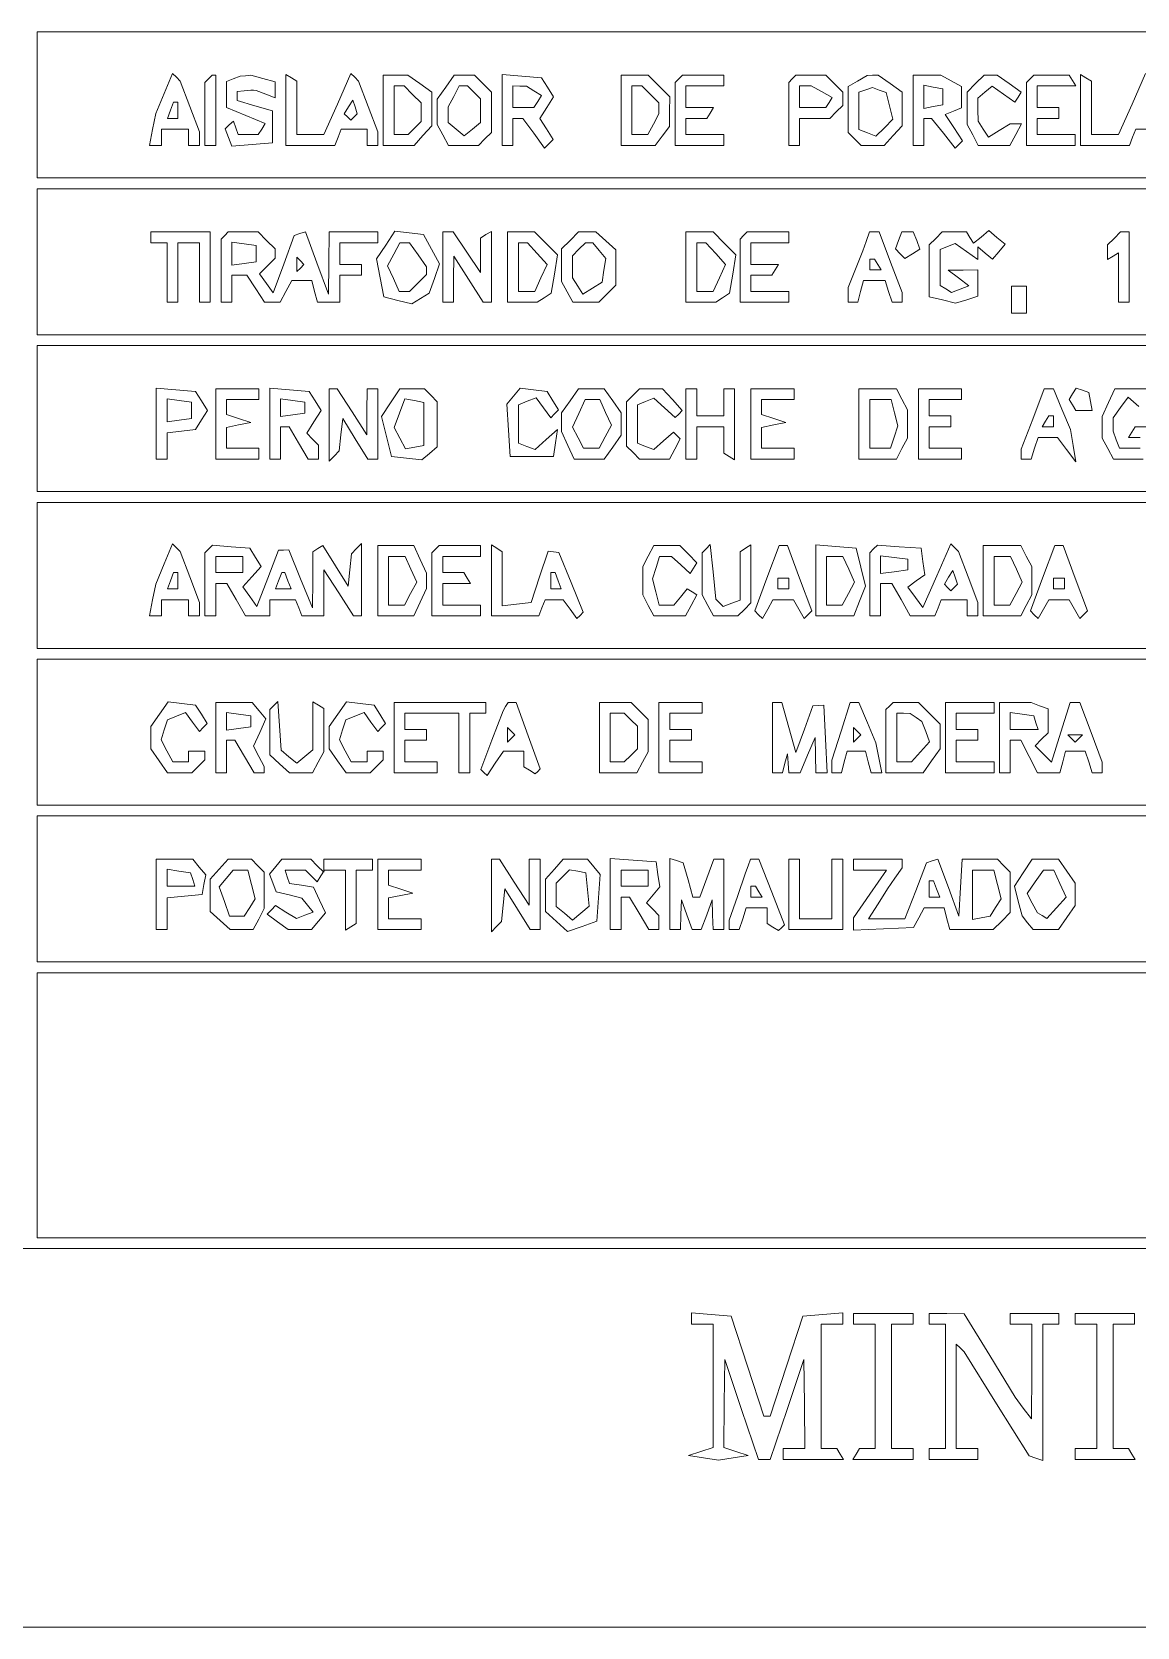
# Paper-space layout 'AN-02-DGE-008' of a CAD drawing. Header units: metres, sheet in millimetres. Extents: x 12 to 193, y 4 to 291.
# Drawn here: x 61.23 to 86.28, y 42.81 to 78.95 of the extents above; entities that cross this region are included whole.
import ezdxf

# ---------------------------------------------------------------- set-up
doc = ezdxf.new("R2010")
doc.units = ezdxf.units.M
doc.layers.add('DGE_CONTORNOS', color=7, linetype='Continuous', lineweight=0)
doc.layers.add('DGE_DATOS', color=7, linetype='Continuous', lineweight=0)

# ---------------------------------------------------------------- blocks, each defined once
blk = doc.blocks.new('LP_REF_DGE_MT_008')
at = {"layer": 'DGE_CONTORNOS'}
for points in [[(180.798, 77.295), (180.798, 75.641), (121.074, 75.641), (61.35, 75.641), (61.35, 77.295), (61.35, 78.949), (121.074, 78.949), (180.798, 78.949)], [(64.226, 77.552), (64.036, 77.098), (63.964, 76.737), (63.892, 76.376), (64.03, 76.376), (64.167, 76.376), (64.167, 76.56), (64.167, 76.743), (64.474, 76.743), (64.78, 76.743), (64.78, 76.56), (64.78, 76.376), (64.903, 76.376), (65.025, 76.376), (65.025, 76.529), (65.025, 76.682), (64.806, 77.258), (64.587, 77.835), (64.501, 77.92), (64.416, 78.006)], [(65.229, 77.887), (65.148, 77.805), (65.148, 77.09), (65.148, 76.376), (65.27, 76.376), (65.393, 76.376), (65.393, 77.172), (65.393, 77.968), (65.352, 77.968), (65.311, 77.968)], [(65.791, 77.887), (65.638, 77.826), (65.638, 77.531), (65.638, 77.237), (66.075, 77.054), (66.513, 76.871), (66.436, 76.746), (66.358, 76.621), (66.131, 76.621), (65.903, 76.621), (65.848, 76.774), (65.794, 76.927), (65.701, 76.841), (65.607, 76.754), (65.683, 76.557), (65.758, 76.361), (66.219, 76.399), (66.679, 76.437), (66.679, 76.8), (66.679, 77.163), (66.281, 77.277), (65.883, 77.391), (65.883, 77.496), (65.883, 77.601), (66.036, 77.615), (66.189, 77.63), (66.25, 77.625), (66.311, 77.619), (66.526, 77.536), (66.74, 77.452), (66.74, 77.635), (66.74, 77.817), (66.465, 77.891), (66.189, 77.965), (66.066, 77.957), (65.944, 77.949)], [(66.985, 77.179), (66.985, 76.376), (67.54, 76.376), (68.096, 76.376), (68.166, 76.56), (68.237, 76.743), (68.53, 76.743), (68.823, 76.743), (68.823, 76.56), (68.823, 76.376), (68.945, 76.376), (69.068, 76.376), (69.068, 76.529), (69.068, 76.682), (68.849, 77.258), (68.63, 77.835), (68.544, 77.92), (68.459, 78.006), (68.152, 77.314), (67.846, 76.621), (67.538, 76.621), (67.23, 76.621), (67.23, 77.226), (67.23, 77.832), (67.108, 77.907), (66.985, 77.983)], [(69.19, 77.172), (69.19, 76.376), (69.539, 76.376), (69.888, 76.376), (70.09, 76.6), (70.293, 76.824), (70.293, 77.205), (70.293, 77.587), (70.021, 77.778), (69.749, 77.968), (69.469, 77.968), (69.19, 77.968)], [(69.856, 77.531), (70.048, 77.338), (70.048, 77.127), (70.048, 76.915), (69.901, 76.768), (69.754, 76.621), (69.595, 76.621), (69.435, 76.621), (69.435, 77.172), (69.435, 77.723), (69.549, 77.723), (69.663, 77.723)], [(70.606, 77.696), (70.416, 77.424), (70.416, 77.137), (70.416, 76.85), (70.542, 76.613), (70.669, 76.376), (71.008, 76.376), (71.347, 76.376), (71.494, 76.523), (71.641, 76.67), (71.641, 77.127), (71.641, 77.583), (71.448, 77.776), (71.256, 77.968), (71.026, 77.968), (70.797, 77.968)], [(71.249, 77.576), (71.396, 77.429), (71.396, 77.163), (71.396, 76.896), (71.212, 76.743), (71.028, 76.591), (70.844, 76.743), (70.661, 76.896), (70.661, 77.073), (70.661, 77.25), (70.787, 77.486), (70.914, 77.723), (71.008, 77.723), (71.102, 77.723)], [(71.886, 77.18), (71.886, 76.376), (72.008, 76.376), (72.131, 76.376), (72.131, 76.682), (72.131, 76.988), (72.243, 76.988), (72.355, 76.988), (72.601, 76.652), (72.846, 76.315), (72.943, 76.412), (73.04, 76.51), (72.891, 76.749), (72.741, 76.988), (72.895, 77.234), (73.048, 77.479), (72.914, 77.693), (72.78, 77.907), (72.333, 77.945), (71.886, 77.983)], [(72.606, 77.613), (72.775, 77.506), (72.691, 77.37), (72.606, 77.233), (72.369, 77.233), (72.131, 77.233), (72.131, 77.478), (72.131, 77.723), (72.284, 77.722), (72.437, 77.72)], [(74.581, 77.172), (74.581, 76.376), (74.966, 76.376), (75.35, 76.376), (75.513, 76.59), (75.676, 76.805), (75.68, 77.142), (75.684, 77.478), (75.439, 77.723), (75.194, 77.968), (74.887, 77.968), (74.581, 77.968)], [(75.246, 77.531), (75.439, 77.338), (75.439, 77.217), (75.439, 77.095), (75.312, 76.858), (75.185, 76.621), (75.005, 76.621), (74.826, 76.621), (74.826, 77.172), (74.826, 77.723), (74.94, 77.723), (75.054, 77.723)], [(75.888, 77.887), (75.806, 77.805), (75.806, 77.09), (75.806, 76.376), (76.357, 76.376), (76.909, 76.376), (76.909, 76.498), (76.909, 76.621), (76.48, 76.621), (76.051, 76.621), (76.051, 76.805), (76.051, 76.988), (76.289, 76.988), (76.527, 76.988), (76.602, 77.111), (76.678, 77.233), (76.365, 77.233), (76.051, 77.233), (76.051, 77.478), (76.051, 77.723), (76.48, 77.723), (76.909, 77.723), (76.909, 77.846), (76.909, 77.968), (76.439, 77.968), (75.969, 77.968)], [(78.461, 77.887), (78.379, 77.805), (78.379, 77.09), (78.379, 76.376), (78.501, 76.376), (78.624, 76.376), (78.624, 76.682), (78.624, 76.988), (78.967, 76.988), (79.31, 76.988), (79.457, 77.135), (79.604, 77.282), (79.604, 77.433), (79.604, 77.583), (79.411, 77.776), (79.219, 77.968), (78.881, 77.968), (78.542, 77.968)], [(79.125, 77.595), (79.366, 77.466), (79.294, 77.35), (79.222, 77.233), (78.923, 77.233), (78.624, 77.233), (78.624, 77.478), (78.624, 77.723), (78.754, 77.723), (78.885, 77.723)], [(79.941, 77.836), (79.726, 77.711), (79.726, 77.191), (79.726, 76.67), (79.873, 76.523), (80.02, 76.376), (80.283, 76.376), (80.546, 76.376), (80.749, 76.6), (80.952, 76.824), (80.952, 77.205), (80.952, 77.587), (80.679, 77.778), (80.407, 77.968), (80.281, 77.965), (80.155, 77.961)], [(81.197, 77.172), (81.197, 76.376), (81.319, 76.376), (81.442, 76.376), (81.442, 76.682), (81.442, 76.988), (81.529, 76.988), (81.616, 76.988), (81.885, 76.652), (82.155, 76.315), (82.237, 76.396), (82.319, 76.477), (82.121, 76.779), (81.923, 77.081), (82.111, 77.154), (82.299, 77.226), (82.299, 77.47), (82.299, 77.715), (82.062, 77.842), (81.825, 77.968), (81.511, 77.968), (81.197, 77.968)], [(81.87, 77.478), (81.87, 77.298), (81.656, 77.257), (81.442, 77.215), (81.442, 77.478), (81.442, 77.741), (81.656, 77.7), (81.87, 77.659)], [(82.614, 77.776), (82.422, 77.583), (82.422, 77.217), (82.422, 76.85), (82.549, 76.613), (82.675, 76.376), (83.034, 76.376), (83.393, 76.376), (83.524, 76.621), (83.655, 76.866), (83.527, 76.866), (83.398, 76.866), (83.151, 76.713), (82.904, 76.56), (82.787, 76.743), (82.67, 76.927), (82.669, 77.188), (82.667, 77.448), (82.828, 77.582), (82.99, 77.716), (83.249, 77.535), (83.508, 77.353), (83.58, 77.469), (83.651, 77.584), (83.377, 77.776), (83.102, 77.968), (82.955, 77.968), (82.807, 77.968)], [(83.851, 77.887), (83.769, 77.805), (83.769, 77.09), (83.769, 76.376), (84.321, 76.376), (84.872, 76.376), (84.872, 76.498), (84.872, 76.621), (84.443, 76.621), (84.014, 76.621), (84.014, 76.805), (84.014, 76.988), (84.259, 76.988), (84.504, 76.988), (84.504, 77.111), (84.504, 77.233), (84.259, 77.233), (84.014, 77.233), (84.014, 77.478), (84.014, 77.723), (84.45, 77.723), (84.886, 77.723), (84.811, 77.846), (84.735, 77.968), (84.334, 77.968), (83.933, 77.968)], [(64.535, 77.172), (64.535, 76.988), (64.416, 76.988), (64.298, 76.988), (64.368, 77.172), (64.439, 77.356), (64.487, 77.356), (64.535, 77.356)], [(68.529, 77.022), (68.455, 76.948), (68.382, 77.021), (68.308, 77.095), (68.404, 77.25), (68.5, 77.405), (68.552, 77.25), (68.603, 77.096)], [(80.662, 77.271), (80.738, 76.968), (80.548, 76.778), (80.358, 76.587), (80.165, 76.662), (79.971, 76.736), (79.971, 77.158), (79.971, 77.581), (80.125, 77.634), (80.278, 77.687), (80.432, 77.631), (80.586, 77.574)], [(180.798, 73.742), (180.798, 72.088), (121.074, 72.088), (61.35, 72.088), (61.35, 73.742), (61.35, 75.396), (121.074, 75.396), (180.798, 75.396)], [(63.922, 74.293), (63.922, 74.171), (64.106, 74.171), (64.29, 74.171), (64.29, 73.497), (64.29, 72.823), (64.413, 72.823), (64.535, 72.823), (64.535, 73.497), (64.535, 74.171), (64.78, 74.171), (65.025, 74.171), (65.025, 73.497), (65.025, 72.823), (65.148, 72.823), (65.27, 72.823), (65.27, 73.619), (65.27, 74.416), (64.596, 74.416), (63.922, 74.416)], [(65.597, 74.334), (65.515, 74.252), (65.515, 73.538), (65.515, 72.823), (65.638, 72.823), (65.76, 72.823), (65.76, 73.129), (65.76, 73.436), (65.93, 73.436), (66.1, 73.436), (66.3, 73.129), (66.501, 72.823), (66.677, 72.823), (66.854, 72.823), (66.985, 73.068), (67.116, 73.313), (67.343, 73.313), (67.569, 73.313), (67.633, 73.068), (67.697, 72.823), (67.954, 72.823), (68.21, 72.823), (68.21, 73.129), (68.21, 73.436), (68.455, 73.436), (68.7, 73.436), (68.7, 73.558), (68.7, 73.681), (68.455, 73.681), (68.21, 73.681), (68.21, 73.926), (68.21, 74.171), (68.639, 74.171), (69.068, 74.171), (69.068, 74.293), (69.068, 74.416), (68.517, 74.416), (67.965, 74.416), (67.957, 73.711), (67.949, 73.007), (67.688, 73.713), (67.426, 74.42), (67.298, 74.378), (67.169, 74.335), (66.934, 73.686), (66.698, 73.037), (66.542, 73.251), (66.385, 73.466), (66.563, 73.643), (66.74, 73.821), (66.74, 73.926), (66.74, 74.031), (66.548, 74.223), (66.355, 74.416), (66.017, 74.416), (65.678, 74.416)], [(66.311, 73.926), (66.311, 73.742), (66.036, 73.703), (65.76, 73.664), (65.76, 73.926), (65.76, 74.188), (66.036, 74.149), (66.311, 74.109)], [(69.246, 74.117), (69.04, 73.804), (69.121, 73.376), (69.201, 72.948), (69.521, 72.867), (69.841, 72.787), (70.036, 72.91), (70.232, 73.032), (70.35, 73.365), (70.469, 73.697), (70.285, 74.026), (70.102, 74.355), (69.776, 74.393), (69.451, 74.431)], [(69.98, 73.898), (70.171, 73.626), (70.171, 73.54), (70.171, 73.453), (69.978, 73.261), (69.786, 73.068), (69.669, 73.068), (69.553, 73.068), (69.42, 73.359), (69.288, 73.65), (69.427, 73.91), (69.567, 74.171), (69.678, 74.171), (69.789, 74.171)], [(70.538, 73.619), (70.538, 72.823), (70.661, 72.823), (70.783, 72.823), (70.785, 73.344), (70.787, 73.864), (71.122, 73.345), (71.457, 72.825), (71.549, 72.824), (71.641, 72.823), (71.641, 73.627), (71.641, 74.43), (71.518, 74.355), (71.396, 74.279), (71.396, 73.89), (71.396, 73.501), (71.085, 73.959), (70.774, 74.416), (70.656, 74.416), (70.538, 74.416)], [(72.008, 73.619), (72.008, 72.823), (72.345, 72.825), (72.682, 72.827), (72.84, 72.927), (72.997, 73.027), (73.068, 73.462), (73.138, 73.898), (72.88, 74.157), (72.621, 74.416), (72.315, 74.416), (72.008, 74.416)], [(72.682, 73.925), (72.905, 73.68), (72.765, 73.374), (72.626, 73.068), (72.44, 73.068), (72.253, 73.068), (72.253, 73.619), (72.253, 74.171), (72.357, 74.171), (72.46, 74.171)], [(73.426, 74.223), (73.233, 74.031), (73.233, 73.664), (73.233, 73.297), (73.36, 73.06), (73.487, 72.823), (73.78, 72.823), (74.073, 72.823), (74.266, 73.016), (74.458, 73.208), (74.458, 73.609), (74.458, 74.01), (74.234, 74.213), (74.01, 74.416), (73.814, 74.416), (73.618, 74.416)], [(74.085, 73.994), (74.232, 73.817), (74.192, 73.547), (74.152, 73.277), (73.934, 73.142), (73.716, 73.007), (73.599, 73.191), (73.482, 73.374), (73.48, 73.626), (73.478, 73.877), (73.625, 74.024), (73.772, 74.171), (73.855, 74.171), (73.938, 74.171)], [(76.051, 73.619), (76.051, 72.823), (76.388, 72.825), (76.725, 72.827), (76.882, 72.927), (77.04, 73.027), (77.111, 73.462), (77.181, 73.898), (76.922, 74.157), (76.664, 74.416), (76.357, 74.416), (76.051, 74.416)], [(76.725, 73.925), (76.948, 73.68), (76.808, 73.374), (76.669, 73.068), (76.483, 73.068), (76.296, 73.068), (76.296, 73.619), (76.296, 74.171), (76.4, 74.171), (76.503, 74.171)], [(77.358, 74.334), (77.276, 74.252), (77.276, 73.538), (77.276, 72.823), (77.828, 72.823), (78.379, 72.823), (78.379, 72.946), (78.379, 73.068), (77.95, 73.068), (77.521, 73.068), (77.521, 73.252), (77.521, 73.436), (77.759, 73.436), (77.997, 73.436), (78.073, 73.558), (78.148, 73.681), (77.835, 73.681), (77.521, 73.681), (77.521, 73.926), (77.521, 74.171), (77.95, 74.171), (78.379, 74.171), (78.379, 74.293), (78.379, 74.416), (77.909, 74.416), (77.44, 74.416)], [(80.133, 74.201), (80.058, 73.987), (79.892, 73.574), (79.726, 73.161), (79.726, 72.992), (79.726, 72.823), (79.835, 72.823), (79.943, 72.823), (80.007, 73.068), (80.071, 73.313), (80.319, 73.313), (80.568, 73.313), (80.645, 73.068), (80.723, 72.823), (80.837, 72.823), (80.952, 72.823), (80.952, 72.935), (80.952, 73.046), (80.69, 73.731), (80.428, 74.416), (80.318, 74.416), (80.209, 74.416)], [(80.87, 74.224), (80.797, 74.032), (80.906, 73.923), (81.015, 73.813), (81.185, 73.918), (81.355, 74.024), (81.28, 74.22), (81.204, 74.416), (81.074, 74.416), (80.944, 74.416)], [(81.711, 74.269), (81.564, 74.122), (81.564, 73.536), (81.564, 72.95), (81.862, 72.876), (82.159, 72.801), (82.413, 72.882), (82.667, 72.962), (82.667, 73.26), (82.667, 73.558), (82.33, 73.554), (81.993, 73.55), (82.226, 73.374), (82.459, 73.197), (82.263, 73.122), (82.066, 73.046), (81.938, 73.126), (81.809, 73.205), (81.809, 73.614), (81.809, 74.022), (81.979, 74.087), (82.149, 74.152), (82.408, 73.971), (82.667, 73.789), (82.667, 73.934), (82.667, 74.078), (82.834, 73.939), (83.002, 73.8), (83.142, 73.969), (83.282, 74.138), (83.097, 74.292), (82.912, 74.446), (82.739, 74.302), (82.566, 74.159), (82.487, 74.287), (82.407, 74.416), (82.133, 74.416), (81.858, 74.416)], [(85.754, 74.269), (85.607, 74.122), (85.607, 73.955), (85.607, 73.789), (85.73, 73.864), (85.852, 73.94), (85.852, 73.382), (85.852, 72.823), (85.975, 72.823), (86.097, 72.823), (86.097, 73.619), (86.097, 74.416), (85.999, 74.416), (85.901, 74.416)], [(67.312, 73.599), (67.23, 73.517), (67.23, 73.681), (67.23, 73.844), (67.312, 73.762), (67.394, 73.681)], [(80.4, 73.681), (80.476, 73.558), (80.346, 73.558), (80.217, 73.558), (80.217, 73.681), (80.217, 73.803), (80.271, 73.803), (80.325, 73.803)], [(83.432, 72.884), (83.432, 72.578), (83.601, 72.578), (83.769, 72.578), (83.769, 72.884), (83.769, 73.191), (83.601, 73.191), (83.432, 73.191)], [(180.798, 70.189), (180.798, 68.535), (121.074, 68.535), (61.35, 68.535), (61.35, 70.189), (61.35, 71.843), (121.074, 71.843), (180.798, 71.843)], [(64.045, 70.074), (64.045, 69.27), (64.167, 69.27), (64.29, 69.27), (64.29, 69.569), (64.29, 69.867), (64.615, 69.905), (64.939, 69.944), (65.073, 70.159), (65.208, 70.373), (65.073, 70.587), (64.939, 70.802), (64.492, 70.84), (64.045, 70.878)], [(65.393, 70.067), (65.393, 69.27), (65.883, 69.27), (66.373, 69.27), (66.373, 69.393), (66.373, 69.515), (66.005, 69.515), (65.638, 69.515), (65.638, 69.752), (65.638, 69.988), (65.913, 70.043), (66.189, 70.097), (65.913, 70.188), (65.638, 70.279), (65.638, 70.449), (65.638, 70.618), (66.005, 70.618), (66.373, 70.618), (66.373, 70.741), (66.373, 70.863), (65.883, 70.863), (65.393, 70.863)], [(66.618, 70.074), (66.618, 69.27), (66.74, 69.27), (66.863, 69.27), (66.863, 69.638), (66.863, 70.005), (66.959, 70.005), (67.055, 70.005), (67.272, 69.638), (67.489, 69.27), (67.605, 69.27), (67.72, 69.27), (67.72, 69.43), (67.72, 69.589), (67.588, 69.722), (67.455, 69.854), (67.617, 70.114), (67.78, 70.374), (67.646, 70.588), (67.512, 70.802), (67.065, 70.84), (66.618, 70.878)], [(67.965, 70.042), (67.965, 69.221), (68.078, 69.338), (68.192, 69.454), (68.232, 69.822), (68.272, 70.189), (68.557, 69.73), (68.843, 69.27), (68.955, 69.27), (69.068, 69.27), (69.068, 70.067), (69.068, 70.863), (68.945, 70.863), (68.823, 70.863), (68.821, 70.342), (68.819, 69.822), (68.484, 70.342), (68.149, 70.861), (68.057, 70.862), (67.965, 70.863)], [(69.357, 70.548), (69.151, 70.234), (69.263, 69.783), (69.374, 69.332), (69.719, 69.292), (70.063, 69.253), (70.239, 69.399), (70.416, 69.545), (70.416, 70.057), (70.416, 70.569), (70.269, 70.716), (70.122, 70.863), (69.843, 70.863), (69.564, 70.863)], [(72.144, 70.695), (71.994, 70.515), (72.032, 69.923), (72.069, 69.332), (72.56, 69.332), (73.05, 69.332), (73.093, 69.638), (73.136, 69.944), (72.883, 69.715), (72.63, 69.486), (72.442, 69.558), (72.253, 69.63), (72.253, 70.067), (72.253, 70.503), (72.455, 70.581), (72.656, 70.658), (72.821, 70.432), (72.986, 70.207), (73.075, 70.296), (73.163, 70.385), (73.033, 70.593), (72.902, 70.802), (72.598, 70.839), (72.294, 70.875)], [(73.424, 70.591), (73.233, 70.319), (73.233, 70.107), (73.233, 69.895), (73.376, 69.582), (73.518, 69.27), (73.859, 69.27), (74.2, 69.27), (74.39, 69.543), (74.581, 69.815), (74.581, 70.067), (74.581, 70.319), (74.39, 70.591), (74.2, 70.863), (73.907, 70.863), (73.615, 70.863)], [(74.851, 70.716), (74.703, 70.569), (74.703, 70.067), (74.703, 69.564), (74.851, 69.417), (74.998, 69.27), (75.336, 69.27), (75.675, 69.27), (75.797, 69.499), (75.92, 69.728), (75.842, 69.806), (75.765, 69.884), (75.545, 69.685), (75.325, 69.486), (75.137, 69.558), (74.949, 69.63), (74.949, 70.067), (74.949, 70.503), (75.137, 70.575), (75.325, 70.648), (75.566, 70.429), (75.808, 70.211), (75.888, 70.291), (75.968, 70.372), (75.746, 70.617), (75.523, 70.863), (75.26, 70.863), (74.998, 70.863)], [(76.051, 70.067), (76.051, 69.27), (76.174, 69.27), (76.296, 69.27), (76.296, 69.638), (76.296, 70.005), (76.602, 70.005), (76.909, 70.005), (76.909, 69.706), (76.909, 69.407), (77.031, 69.332), (77.154, 69.256), (77.154, 70.06), (77.154, 70.863), (77.031, 70.863), (76.909, 70.863), (76.909, 70.557), (76.909, 70.251), (76.602, 70.251), (76.296, 70.251), (76.296, 70.557), (76.296, 70.863), (76.174, 70.863), (76.051, 70.863)], [(77.521, 70.067), (77.521, 69.27), (78.011, 69.27), (78.501, 69.27), (78.501, 69.393), (78.501, 69.515), (78.134, 69.515), (77.766, 69.515), (77.766, 69.752), (77.766, 69.988), (78.042, 70.043), (78.318, 70.097), (78.042, 70.188), (77.766, 70.279), (77.766, 70.449), (77.766, 70.618), (78.134, 70.618), (78.501, 70.618), (78.501, 70.741), (78.501, 70.863), (78.011, 70.863), (77.521, 70.863)], [(79.971, 70.067), (79.971, 69.27), (80.396, 69.27), (80.82, 69.27), (80.947, 69.507), (81.074, 69.744), (81.074, 70.067), (81.074, 70.389), (80.947, 70.626), (80.82, 70.863), (80.396, 70.863), (79.971, 70.863)], [(81.319, 70.067), (81.319, 69.27), (81.809, 69.27), (82.299, 69.27), (82.299, 69.393), (82.299, 69.515), (81.932, 69.515), (81.564, 69.515), (81.564, 69.76), (81.564, 70.005), (81.809, 70.005), (82.054, 70.005), (82.054, 70.128), (82.054, 70.251), (81.809, 70.251), (81.564, 70.251), (81.564, 70.434), (81.564, 70.618), (81.932, 70.618), (82.299, 70.618), (82.299, 70.741), (82.299, 70.863), (81.809, 70.863), (81.319, 70.863)], [(83.909, 70.178), (83.647, 69.494), (83.647, 69.382), (83.647, 69.27), (83.761, 69.27), (83.875, 69.27), (83.953, 69.515), (84.031, 69.76), (84.253, 69.76), (84.475, 69.76), (84.679, 69.485), (84.884, 69.209), (84.825, 69.577), (84.765, 69.944), (84.572, 70.404), (84.379, 70.863), (84.275, 70.863), (84.171, 70.863)], [(84.815, 70.747), (84.735, 70.618), (84.811, 70.496), (84.886, 70.373), (85.072, 70.373), (85.257, 70.373), (85.218, 70.577), (85.178, 70.781), (85.036, 70.829), (84.894, 70.876)], [(64.841, 70.373), (64.841, 70.189), (64.566, 70.15), (64.29, 70.111), (64.29, 70.373), (64.29, 70.635), (64.566, 70.596), (64.841, 70.557)], [(67.414, 70.434), (67.414, 70.312), (67.138, 70.273), (66.863, 70.233), (66.863, 70.434), (66.863, 70.635), (67.138, 70.596), (67.414, 70.557)], [(70.109, 70.067), (70.109, 69.58), (69.903, 69.54), (69.697, 69.501), (69.566, 69.745), (69.435, 69.989), (69.558, 70.313), (69.681, 70.636), (69.895, 70.595), (70.109, 70.553)], [(74.229, 70.327), (74.361, 70.036), (74.222, 69.776), (74.082, 69.515), (73.907, 69.515), (73.732, 69.515), (73.605, 69.753), (73.477, 69.991), (73.62, 70.305), (73.763, 70.618), (73.929, 70.618), (74.096, 70.618)], [(80.777, 70.321), (80.851, 70.023), (80.771, 69.769), (80.69, 69.515), (80.453, 69.515), (80.217, 69.515), (80.217, 70.067), (80.217, 70.618), (80.459, 70.618), (80.702, 70.618)], [(84.382, 70.128), (84.382, 70.005), (84.252, 70.005), (84.122, 70.005), (84.198, 70.128), (84.274, 70.251), (84.328, 70.251), (84.382, 70.251)], [(180.798, 66.637), (180.798, 64.983), (121.074, 64.983), (61.35, 64.983), (61.35, 66.637), (61.35, 68.29), (121.074, 68.29), (180.798, 68.29)], [(64.226, 66.894), (64.036, 66.44), (63.964, 66.079), (63.892, 65.718), (64.03, 65.718), (64.167, 65.718), (64.167, 65.902), (64.167, 66.085), (64.474, 66.085), (64.78, 66.085), (64.78, 65.902), (64.78, 65.718), (64.903, 65.718), (65.025, 65.718), (65.025, 65.871), (65.025, 66.024), (64.806, 66.6), (64.587, 67.177), (64.501, 67.262), (64.416, 67.348)], [(65.235, 67.234), (65.148, 67.147), (65.148, 66.432), (65.148, 65.718), (65.27, 65.718), (65.393, 65.718), (65.393, 66.085), (65.393, 66.453), (65.521, 66.453), (65.649, 66.453), (65.858, 66.086), (66.066, 65.719), (66.342, 65.719), (66.618, 65.718), (66.618, 65.902), (66.618, 66.085), (66.911, 66.085), (67.204, 66.085), (67.275, 65.902), (67.345, 65.718), (67.594, 65.718), (67.843, 65.718), (67.845, 66.238), (67.847, 66.759), (68.182, 66.239), (68.517, 65.72), (68.609, 65.719), (68.7, 65.718), (68.7, 66.539), (68.7, 67.359), (68.587, 67.243), (68.474, 67.127), (68.434, 66.759), (68.394, 66.392), (68.108, 66.852), (67.822, 67.312), (67.71, 67.243), (67.598, 67.173), (67.592, 66.537), (67.586, 65.902), (67.316, 66.557), (67.047, 67.212), (66.93, 67.209), (66.813, 67.207), (66.571, 66.571), (66.329, 65.934), (66.168, 66.154), (66.007, 66.374), (66.215, 66.605), (66.424, 66.835), (66.294, 67.042), (66.164, 67.249), (65.743, 67.286), (65.323, 67.322)], [(69.068, 66.514), (69.068, 65.718), (69.477, 65.718), (69.886, 65.718), (70.028, 66.03), (70.171, 66.342), (70.171, 66.514), (70.171, 66.686), (70.028, 66.998), (69.886, 67.31), (69.477, 67.31), (69.068, 67.31)], [(70.375, 67.229), (70.293, 67.147), (70.293, 66.432), (70.293, 65.718), (70.844, 65.718), (71.396, 65.718), (71.396, 65.84), (71.396, 65.963), (70.967, 65.963), (70.538, 65.963), (70.538, 66.208), (70.538, 66.453), (70.852, 66.453), (71.165, 66.453), (71.089, 66.575), (71.014, 66.698), (70.776, 66.698), (70.538, 66.698), (70.538, 66.882), (70.538, 67.065), (70.967, 67.065), (71.396, 67.065), (71.396, 67.188), (71.396, 67.31), (70.926, 67.31), (70.456, 67.31)], [(71.641, 66.521), (71.641, 65.718), (72.179, 65.718), (72.717, 65.718), (72.788, 65.902), (72.858, 66.085), (73.063, 66.085), (73.268, 66.085), (73.424, 65.871), (73.581, 65.657), (73.652, 65.728), (73.723, 65.799), (73.448, 66.476), (73.172, 67.154), (73.05, 67.17), (72.927, 67.186), (72.733, 66.605), (72.54, 66.024), (72.213, 65.985), (71.886, 65.946), (71.886, 66.56), (71.886, 67.173), (71.763, 67.249), (71.641, 67.325)], [(75.198, 67.073), (75.071, 66.836), (75.071, 66.514), (75.071, 66.192), (75.198, 65.955), (75.325, 65.718), (75.684, 65.718), (76.042, 65.718), (76.17, 65.955), (76.297, 66.193), (76.188, 66.26), (76.079, 66.328), (75.927, 66.145), (75.776, 65.963), (75.61, 65.963), (75.443, 65.963), (75.369, 66.26), (75.294, 66.558), (75.374, 66.811), (75.455, 67.065), (75.59, 67.065), (75.726, 67.065), (75.937, 66.874), (76.149, 66.682), (76.224, 66.802), (76.298, 66.923), (76.105, 67.117), (75.911, 67.31), (75.618, 67.31), (75.325, 67.31)], [(76.511, 67.24), (76.419, 67.147), (76.419, 66.669), (76.419, 66.192), (76.545, 65.955), (76.672, 65.718), (76.95, 65.718), (77.227, 65.718), (77.374, 65.865), (77.521, 66.012), (77.521, 66.668), (77.521, 67.325), (77.399, 67.249), (77.276, 67.173), (77.276, 66.625), (77.276, 66.078), (77.087, 66.005), (76.898, 65.932), (76.814, 66.016), (76.73, 66.1), (76.666, 66.717), (76.602, 67.333)], [(77.887, 66.571), (77.611, 65.832), (77.698, 65.745), (77.785, 65.659), (77.904, 65.872), (78.023, 66.085), (78.256, 66.085), (78.489, 66.085), (78.609, 65.872), (78.728, 65.659), (78.815, 65.745), (78.902, 65.832), (78.625, 66.571), (78.349, 67.31), (78.256, 67.31), (78.164, 67.31)], [(78.991, 66.521), (78.991, 65.718), (79.423, 65.718), (79.855, 65.718), (79.986, 66.055), (80.117, 66.392), (80.014, 66.82), (79.91, 67.249), (79.451, 67.287), (78.991, 67.325)], [(80.304, 67.234), (80.217, 67.147), (80.217, 66.432), (80.217, 65.718), (80.339, 65.718), (80.462, 65.718), (80.462, 66.085), (80.462, 66.453), (80.59, 66.453), (80.718, 66.453), (80.927, 66.086), (81.135, 65.719), (81.415, 65.719), (81.694, 65.718), (81.765, 65.902), (81.835, 66.085), (82.129, 66.085), (82.422, 66.085), (82.422, 65.902), (82.422, 65.718), (82.544, 65.718), (82.667, 65.718), (82.667, 65.871), (82.667, 66.024), (82.448, 66.6), (82.229, 67.177), (82.143, 67.262), (82.057, 67.348), (81.738, 66.627), (81.419, 65.905), (81.25, 66.137), (81.08, 66.369), (81.272, 66.51), (81.465, 66.65), (81.423, 66.95), (81.38, 67.249), (80.886, 67.285), (80.391, 67.322)], [(82.789, 66.514), (82.789, 65.718), (83.214, 65.718), (83.638, 65.718), (83.765, 65.955), (83.892, 66.192), (83.892, 66.514), (83.892, 66.836), (83.765, 67.073), (83.638, 67.31), (83.214, 67.31), (82.789, 67.31)], [(84.135, 66.571), (83.859, 65.832), (83.946, 65.745), (84.033, 65.659), (84.152, 65.872), (84.272, 66.085), (84.504, 66.085), (84.737, 66.085), (84.857, 65.872), (84.976, 65.659), (85.063, 65.745), (85.15, 65.832), (84.873, 66.571), (84.597, 67.31), (84.504, 67.31), (84.412, 67.31)], [(66.005, 66.882), (66.005, 66.698), (65.699, 66.698), (65.393, 66.698), (65.393, 66.882), (65.393, 67.065), (65.699, 67.065), (66.005, 67.065)], [(69.818, 66.775), (69.951, 66.484), (69.811, 66.223), (69.672, 65.963), (69.492, 65.963), (69.313, 65.963), (69.313, 66.514), (69.313, 67.065), (69.499, 67.065), (69.686, 67.065)], [(79.742, 66.775), (79.874, 66.484), (79.735, 66.223), (79.595, 65.963), (79.416, 65.963), (79.236, 65.963), (79.236, 66.514), (79.236, 67.065), (79.423, 67.065), (79.609, 67.065)], [(81.082, 66.882), (81.082, 66.759), (80.772, 66.72), (80.462, 66.682), (80.462, 66.882), (80.462, 67.082), (80.772, 67.043), (81.082, 67.004)], [(83.54, 66.775), (83.672, 66.484), (83.533, 66.223), (83.393, 65.963), (83.214, 65.963), (83.034, 65.963), (83.034, 66.514), (83.034, 67.065), (83.221, 67.065), (83.407, 67.065)], [(64.535, 66.514), (64.535, 66.33), (64.416, 66.33), (64.298, 66.33), (64.368, 66.514), (64.439, 66.698), (64.487, 66.698), (64.535, 66.698)], [(67.03, 66.514), (67.1, 66.33), (66.924, 66.33), (66.748, 66.33), (66.818, 66.514), (66.889, 66.698), (66.924, 66.698), (66.959, 66.698)], [(73.155, 66.514), (73.226, 66.33), (73.107, 66.33), (72.988, 66.33), (72.988, 66.514), (72.988, 66.698), (73.036, 66.698), (73.085, 66.698)], [(78.379, 66.453), (78.379, 66.33), (78.256, 66.33), (78.134, 66.33), (78.134, 66.453), (78.134, 66.575), (78.256, 66.575), (78.379, 66.575)], [(82.128, 66.363), (82.054, 66.289), (81.981, 66.363), (81.907, 66.436), (82.003, 66.592), (82.099, 66.747), (82.151, 66.592), (82.202, 66.437)], [(84.627, 66.453), (84.627, 66.33), (84.504, 66.33), (84.382, 66.33), (84.382, 66.453), (84.382, 66.575), (84.504, 66.575), (84.627, 66.575)], [(180.798, 63.084), (180.798, 61.43), (121.074, 61.43), (61.35, 61.43), (61.35, 63.084), (61.35, 64.738), (121.074, 64.738), (180.798, 64.738)], [(64.118, 63.492), (63.922, 63.213), (63.922, 62.961), (63.922, 62.71), (64.113, 62.437), (64.304, 62.165), (64.579, 62.165), (64.854, 62.165), (65.001, 62.312), (65.148, 62.459), (65.148, 62.557), (65.148, 62.655), (64.964, 62.655), (64.78, 62.655), (64.78, 62.533), (64.78, 62.41), (64.601, 62.41), (64.421, 62.41), (64.288, 62.66), (64.154, 62.909), (64.227, 63.138), (64.299, 63.367), (64.506, 63.447), (64.712, 63.526), (64.867, 63.314), (65.023, 63.102), (65.111, 63.191), (65.2, 63.279), (65.07, 63.488), (64.939, 63.696), (64.626, 63.734), (64.314, 63.772)], [(65.393, 62.961), (65.393, 62.165), (65.515, 62.165), (65.638, 62.165), (65.638, 62.533), (65.638, 62.9), (65.734, 62.9), (65.83, 62.9), (66.047, 62.533), (66.264, 62.165), (66.38, 62.165), (66.495, 62.165), (66.495, 62.234), (66.495, 62.304), (66.372, 62.534), (66.249, 62.764), (66.39, 63.073), (66.531, 63.383), (66.376, 63.57), (66.22, 63.758), (65.806, 63.758), (65.393, 63.758)], [(66.71, 63.687), (66.618, 63.594), (66.618, 63.082), (66.618, 62.571), (66.842, 62.368), (67.066, 62.165), (67.328, 62.165), (67.589, 62.165), (67.716, 62.402), (67.843, 62.639), (67.843, 63.13), (67.843, 63.621), (67.72, 63.696), (67.598, 63.772), (67.598, 63.229), (67.598, 62.685), (67.414, 62.533), (67.23, 62.38), (67.053, 62.527), (66.875, 62.675), (66.838, 63.227), (66.801, 63.78)], [(68.161, 63.492), (67.965, 63.213), (67.965, 62.961), (67.965, 62.71), (68.156, 62.437), (68.347, 62.165), (68.622, 62.165), (68.896, 62.165), (69.043, 62.312), (69.19, 62.459), (69.19, 62.557), (69.19, 62.655), (69.007, 62.655), (68.823, 62.655), (68.823, 62.533), (68.823, 62.41), (68.643, 62.41), (68.464, 62.41), (68.33, 62.66), (68.197, 62.909), (68.27, 63.138), (68.342, 63.367), (68.549, 63.447), (68.755, 63.526), (68.91, 63.314), (69.065, 63.102), (69.154, 63.191), (69.243, 63.279), (69.113, 63.488), (68.982, 63.696), (68.669, 63.734), (68.357, 63.772)], [(69.435, 62.961), (69.435, 62.165), (69.926, 62.165), (70.416, 62.165), (70.416, 62.288), (70.416, 62.41), (70.048, 62.41), (69.681, 62.41), (69.681, 62.655), (69.681, 62.9), (69.926, 62.9), (70.171, 62.9), (70.171, 63.023), (70.171, 63.145), (69.926, 63.145), (69.681, 63.145), (69.681, 63.329), (69.681, 63.513), (70.293, 63.513), (70.906, 63.513), (70.906, 62.839), (70.906, 62.165), (71.028, 62.165), (71.151, 62.165), (71.151, 62.839), (71.151, 63.513), (71.334, 63.513), (71.518, 63.513), (71.518, 63.635), (71.518, 63.758), (70.477, 63.758), (69.435, 63.758)], [(71.964, 63.663), (71.906, 63.569), (71.654, 62.905), (71.401, 62.241), (71.473, 62.172), (71.545, 62.104), (71.73, 62.379), (71.916, 62.655), (72.146, 62.655), (72.376, 62.655), (72.376, 62.479), (72.376, 62.302), (72.506, 62.221), (72.637, 62.14), (72.692, 62.195), (72.747, 62.25), (72.476, 63.004), (72.204, 63.758), (72.114, 63.758), (72.023, 63.758)], [(74.091, 62.961), (74.091, 62.165), (74.515, 62.165), (74.94, 62.165), (75.067, 62.402), (75.194, 62.639), (75.194, 63.006), (75.194, 63.373), (75.001, 63.565), (74.808, 63.758), (74.45, 63.758), (74.091, 63.758)], [(75.439, 62.961), (75.439, 62.165), (75.929, 62.165), (76.419, 62.165), (76.419, 62.288), (76.419, 62.41), (76.051, 62.41), (75.684, 62.41), (75.684, 62.655), (75.684, 62.9), (75.929, 62.9), (76.174, 62.9), (76.174, 63.023), (76.174, 63.145), (75.929, 63.145), (75.684, 63.145), (75.684, 63.329), (75.684, 63.513), (76.051, 63.513), (76.419, 63.513), (76.419, 63.635), (76.419, 63.758), (75.929, 63.758), (75.439, 63.758)], [(78.011, 62.961), (78.011, 62.165), (78.125, 62.165), (78.238, 62.165), (78.294, 62.379), (78.35, 62.594), (78.365, 62.379), (78.379, 62.165), (78.507, 62.165), (78.636, 62.165), (78.809, 62.563), (78.982, 62.961), (78.987, 62.563), (78.991, 62.165), (79.12, 62.165), (79.248, 62.165), (79.212, 62.931), (79.175, 63.696), (79.053, 63.687), (78.93, 63.677), (78.736, 63.151), (78.541, 62.625), (78.383, 63.192), (78.224, 63.758), (78.118, 63.758), (78.011, 63.758)], [(79.565, 63.104), (79.359, 62.45), (79.359, 62.307), (79.359, 62.165), (79.467, 62.165), (79.575, 62.165), (79.639, 62.41), (79.704, 62.655), (79.91, 62.655), (80.117, 62.655), (80.181, 62.41), (80.245, 62.165), (80.369, 62.165), (80.492, 62.165), (80.424, 62.502), (80.355, 62.839), (80.162, 63.298), (79.968, 63.758), (79.87, 63.758), (79.771, 63.758)], [(80.666, 63.676), (80.584, 63.594), (80.584, 62.88), (80.584, 62.165), (81.006, 62.165), (81.428, 62.165), (81.618, 62.437), (81.809, 62.71), (81.809, 62.989), (81.809, 63.268), (81.564, 63.513), (81.319, 63.758), (81.033, 63.758), (80.747, 63.758)], [(81.932, 62.961), (81.932, 62.165), (82.483, 62.165), (83.034, 62.165), (83.034, 62.288), (83.034, 62.41), (82.605, 62.41), (82.177, 62.41), (82.177, 62.655), (82.177, 62.9), (82.422, 62.9), (82.667, 62.9), (82.667, 63.023), (82.667, 63.145), (82.422, 63.145), (82.177, 63.145), (82.177, 63.329), (82.177, 63.513), (82.605, 63.513), (83.034, 63.513), (83.034, 63.635), (83.034, 63.758), (82.483, 63.758), (81.932, 63.758)], [(83.157, 62.961), (83.157, 62.165), (83.279, 62.165), (83.402, 62.165), (83.402, 62.533), (83.402, 62.9), (83.521, 62.9), (83.641, 62.9), (83.831, 62.533), (84.021, 62.165), (84.274, 62.165), (84.527, 62.165), (84.591, 62.41), (84.655, 62.655), (84.878, 62.655), (85.1, 62.655), (85.178, 62.41), (85.256, 62.165), (85.37, 62.165), (85.484, 62.165), (85.484, 62.283), (85.484, 62.401), (85.231, 63.079), (84.977, 63.758), (84.869, 63.758), (84.762, 63.758), (84.549, 63.081), (84.335, 62.404), (84.149, 62.59), (83.964, 62.776), (84.111, 62.924), (84.259, 63.072), (84.259, 63.34), (84.259, 63.609), (84.066, 63.683), (83.872, 63.758), (83.514, 63.758), (83.157, 63.758)], [(66.189, 63.329), (66.189, 63.206), (65.913, 63.167), (65.638, 63.128), (65.638, 63.329), (65.638, 63.53), (65.913, 63.491), (66.189, 63.451)], [(74.801, 63.366), (74.949, 63.219), (74.949, 62.961), (74.949, 62.704), (74.801, 62.557), (74.654, 62.41), (74.495, 62.41), (74.336, 62.41), (74.336, 62.961), (74.336, 63.513), (74.495, 63.513), (74.654, 63.513)], [(81.267, 63.419), (81.398, 63.329), (81.484, 63.097), (81.57, 62.865), (81.364, 62.637), (81.159, 62.41), (80.994, 62.41), (80.829, 62.41), (80.829, 62.961), (80.829, 63.513), (80.982, 63.511), (81.135, 63.509)], [(83.984, 63.298), (84.035, 63.145), (83.718, 63.145), (83.402, 63.145), (83.402, 63.337), (83.402, 63.53), (83.668, 63.491), (83.934, 63.451)], [(72.09, 62.941), (72.008, 62.859), (72.008, 63.023), (72.008, 63.186), (72.09, 63.104), (72.172, 63.023)], [(79.931, 62.941), (79.849, 62.859), (79.849, 63.023), (79.849, 63.186), (79.931, 63.104), (80.012, 63.023)], [(84.954, 62.941), (84.872, 62.859), (84.79, 62.941), (84.709, 63.023), (84.872, 63.023), (85.035, 63.023)], [(180.798, 59.531), (180.798, 57.877), (121.074, 57.877), (61.35, 57.877), (61.35, 59.531), (61.35, 61.185), (121.074, 61.185), (180.798, 61.185)], [(64.045, 59.409), (64.045, 58.612), (64.167, 58.612), (64.29, 58.612), (64.29, 58.972), (64.29, 59.332), (64.687, 59.37), (65.084, 59.409), (65.126, 59.629), (65.168, 59.849), (65.02, 60.027), (64.873, 60.205), (64.459, 60.205), (64.045, 60.205)], [(65.473, 59.981), (65.27, 59.757), (65.27, 59.387), (65.27, 59.018), (65.494, 58.815), (65.718, 58.612), (65.98, 58.612), (66.242, 58.612), (66.368, 58.849), (66.495, 59.086), (66.495, 59.499), (66.495, 59.911), (66.348, 60.058), (66.201, 60.205), (65.938, 60.205), (65.676, 60.205)], [(66.753, 60.037), (66.613, 59.868), (66.69, 59.668), (66.767, 59.468), (67.055, 59.396), (67.343, 59.323), (67.473, 59.166), (67.604, 59.008), (67.412, 58.935), (67.221, 58.861), (66.986, 59.008), (66.751, 59.154), (66.654, 59.057), (66.557, 58.96), (66.794, 58.786), (67.032, 58.612), (67.3, 58.612), (67.568, 58.612), (67.723, 58.8), (67.879, 58.987), (67.745, 59.28), (67.612, 59.574), (67.339, 59.614), (67.066, 59.654), (67.015, 59.807), (66.965, 59.96), (67.196, 59.96), (67.426, 59.96), (67.559, 59.827), (67.693, 59.694), (67.775, 59.827), (67.857, 59.96), (68.095, 59.96), (68.333, 59.96), (68.333, 59.279), (68.333, 58.598), (68.455, 58.674), (68.578, 58.749), (68.578, 59.355), (68.578, 59.96), (68.762, 59.96), (68.945, 59.96), (68.945, 60.082), (68.945, 60.205), (68.394, 60.205), (67.843, 60.205), (67.843, 60.058), (67.843, 59.911), (67.696, 60.058), (67.549, 60.205), (67.221, 60.205), (66.893, 60.205)], [(69.068, 59.409), (69.068, 58.612), (69.558, 58.612), (70.048, 58.612), (70.048, 58.735), (70.048, 58.857), (69.681, 58.857), (69.313, 58.857), (69.313, 59.094), (69.313, 59.33), (69.589, 59.385), (69.864, 59.439), (69.589, 59.53), (69.313, 59.621), (69.313, 59.79), (69.313, 59.96), (69.681, 59.96), (70.048, 59.96), (70.048, 60.082), (70.048, 60.205), (69.558, 60.205), (69.068, 60.205)], [(71.641, 59.384), (71.641, 58.563), (71.754, 58.68), (71.867, 58.796), (71.907, 59.164), (71.947, 59.531), (72.233, 59.072), (72.518, 58.612), (72.631, 58.612), (72.743, 58.612), (72.743, 59.409), (72.743, 60.205), (72.621, 60.205), (72.498, 60.205), (72.496, 59.684), (72.494, 59.164), (72.159, 59.683), (71.824, 60.203), (71.733, 60.204), (71.641, 60.205)], [(73.069, 59.981), (72.866, 59.757), (72.866, 59.387), (72.866, 59.018), (73.115, 58.793), (73.363, 58.568), (73.696, 58.684), (74.03, 58.801), (74.068, 59.328), (74.106, 59.856), (73.961, 60.03), (73.816, 60.205), (73.544, 60.205), (73.271, 60.205)], [(74.336, 59.416), (74.336, 58.612), (74.458, 58.612), (74.581, 58.612), (74.581, 58.98), (74.581, 59.347), (74.677, 59.347), (74.773, 59.347), (74.99, 58.98), (75.207, 58.612), (75.323, 58.612), (75.439, 58.612), (75.439, 58.772), (75.439, 58.931), (75.297, 59.073), (75.155, 59.214), (75.306, 59.397), (75.457, 59.579), (75.417, 59.861), (75.377, 60.144), (74.857, 60.181), (74.336, 60.219)], [(75.684, 59.419), (75.684, 58.612), (75.806, 58.612), (75.929, 58.612), (75.938, 58.949), (75.948, 59.286), (76.071, 58.949), (76.194, 58.612), (76.296, 58.612), (76.398, 58.612), (76.521, 58.949), (76.644, 59.286), (76.654, 58.949), (76.664, 58.612), (76.786, 58.612), (76.909, 58.612), (76.909, 59.409), (76.909, 60.205), (76.794, 60.205), (76.68, 60.205), (76.524, 59.776), (76.369, 59.347), (76.289, 59.347), (76.209, 59.347), (76.098, 59.736), (75.986, 60.124), (75.835, 60.175), (75.684, 60.225)], [(77.458, 60.052), (77.403, 59.899), (77.217, 59.363), (77.031, 58.827), (77.031, 58.719), (77.031, 58.612), (77.145, 58.612), (77.26, 58.612), (77.337, 58.857), (77.415, 59.102), (77.652, 59.102), (77.889, 59.102), (77.889, 58.926), (77.889, 58.749), (78.019, 58.669), (78.15, 58.588), (78.216, 58.654), (78.282, 58.72), (77.994, 59.462), (77.706, 60.205), (77.61, 60.205), (77.514, 60.205)], [(78.379, 59.409), (78.379, 58.612), (78.991, 58.612), (79.604, 58.612), (79.604, 59.409), (79.604, 60.205), (79.481, 60.205), (79.359, 60.205), (79.359, 59.531), (79.359, 58.857), (78.991, 58.857), (78.624, 58.857), (78.624, 59.531), (78.624, 60.205), (78.501, 60.205), (78.379, 60.205)], [(79.849, 60.082), (79.849, 59.96), (80.222, 59.96), (80.596, 59.96), (80.222, 59.417), (79.849, 58.874), (79.849, 58.737), (79.849, 58.6), (80.53, 58.627), (81.211, 58.655), (81.33, 58.879), (81.45, 59.102), (81.677, 59.102), (81.903, 59.102), (81.967, 58.857), (82.031, 58.612), (82.524, 58.612), (83.017, 58.612), (83.209, 58.805), (83.402, 58.997), (83.402, 59.454), (83.402, 59.911), (83.255, 60.058), (83.108, 60.205), (82.71, 60.205), (82.312, 60.205), (82.275, 59.562), (82.238, 58.919), (81.999, 59.564), (81.759, 60.209), (81.632, 60.166), (81.504, 60.124), (81.259, 59.49), (81.015, 58.857), (80.601, 58.857), (80.188, 58.857), (80.405, 59.194), (80.622, 59.531), (80.787, 59.773), (80.952, 60.014), (80.952, 60.11), (80.952, 60.205), (80.4, 60.205), (79.849, 60.205)], [(83.697, 59.9), (83.497, 59.594), (83.582, 59.257), (83.667, 58.92), (83.794, 58.766), (83.922, 58.612), (84.206, 58.612), (84.491, 58.612), (84.681, 58.885), (84.872, 59.157), (84.872, 59.409), (84.872, 59.66), (84.681, 59.933), (84.491, 60.205), (84.194, 60.205), (83.897, 60.205)], [(64.873, 59.746), (64.923, 59.592), (64.606, 59.592), (64.29, 59.592), (64.29, 59.785), (64.29, 59.977), (64.556, 59.938), (64.822, 59.899)], [(66.205, 59.635), (66.286, 59.309), (66.163, 59.114), (66.04, 58.919), (65.872, 58.919), (65.705, 58.919), (65.589, 59.248), (65.473, 59.578), (65.632, 59.769), (65.79, 59.96), (65.957, 59.96), (66.123, 59.96)], [(73.822, 59.52), (73.858, 59.143), (73.668, 58.985), (73.478, 58.827), (73.295, 58.98), (73.111, 59.132), (73.111, 59.399), (73.111, 59.666), (73.261, 59.816), (73.412, 59.967), (73.598, 59.932), (73.785, 59.897)], [(75.194, 59.776), (75.194, 59.592), (74.887, 59.592), (74.581, 59.592), (74.581, 59.776), (74.581, 59.96), (74.887, 59.96), (75.194, 59.96)], [(81.731, 59.531), (81.801, 59.347), (81.683, 59.347), (81.564, 59.347), (81.564, 59.531), (81.564, 59.715), (81.612, 59.715), (81.66, 59.715)], [(83.111, 59.635), (83.193, 59.309), (83.07, 59.114), (82.947, 58.919), (82.745, 58.879), (82.544, 58.839), (82.544, 59.4), (82.544, 59.96), (82.787, 59.96), (83.03, 59.96)], [(84.526, 59.654), (84.666, 59.348), (84.446, 59.106), (84.227, 58.863), (84.121, 58.928), (84.016, 58.993), (83.898, 59.213), (83.781, 59.432), (83.966, 59.696), (84.151, 59.96), (84.269, 59.96), (84.387, 59.96)], [(77.705, 59.47), (77.781, 59.347), (77.651, 59.347), (77.521, 59.347), (77.521, 59.47), (77.521, 59.592), (77.575, 59.592), (77.629, 59.592)], [(180.798, 54.631), (180.798, 51.629), (121.074, 51.629), (61.35, 51.629), (61.35, 54.631), (61.35, 57.632), (121.074, 57.632), (180.798, 57.632)], [(193.172, 47.097), (193.172, 42.809), (118.011, 42.809), (42.85, 42.809), (42.85, 47.097), (42.85, 51.384), (118.011, 51.384), (193.172, 51.384)], [(76.174, 49.799), (76.174, 49.669), (76.419, 49.669), (76.664, 49.669), (76.664, 48.275), (76.664, 46.88), (76.388, 46.787), (76.112, 46.695), (76.449, 46.642), (76.786, 46.59), (77.123, 46.642), (77.46, 46.695), (77.184, 46.787), (76.909, 46.88), (76.919, 47.877), (76.93, 48.873), (77.313, 47.74), (77.695, 46.607), (77.828, 46.607), (77.96, 46.607), (78.342, 47.74), (78.725, 48.873), (78.736, 47.862), (78.746, 46.852), (78.501, 46.852), (78.256, 46.852), (78.256, 46.729), (78.256, 46.607), (78.937, 46.607), (79.618, 46.607), (79.543, 46.729), (79.467, 46.852), (79.29, 46.852), (79.114, 46.852), (79.114, 48.26), (79.114, 49.669), (79.359, 49.669), (79.604, 49.669), (79.604, 49.799), (79.604, 49.929), (79.152, 49.891), (78.699, 49.853), (78.33, 48.72), (77.96, 47.587), (77.889, 47.587), (77.818, 47.587), (77.448, 48.72), (77.078, 49.853), (76.626, 49.891), (76.174, 49.929)], [(79.849, 49.792), (79.849, 49.669), (80.094, 49.669), (80.339, 49.669), (80.339, 48.26), (80.339, 46.852), (80.162, 46.852), (79.986, 46.852), (79.91, 46.729), (79.835, 46.607), (80.516, 46.607), (81.197, 46.607), (81.197, 46.729), (81.197, 46.852), (80.952, 46.852), (80.707, 46.852), (80.707, 48.26), (80.707, 49.669), (80.952, 49.669), (81.197, 49.669), (81.197, 49.792), (81.197, 49.914), (80.523, 49.914), (79.849, 49.914)], [(81.564, 49.792), (81.564, 49.669), (81.748, 49.669), (81.932, 49.669), (81.932, 48.26), (81.932, 46.852), (81.748, 46.852), (81.564, 46.852), (81.564, 46.729), (81.564, 46.607), (82.115, 46.607), (82.667, 46.607), (82.667, 46.729), (82.667, 46.852), (82.422, 46.852), (82.177, 46.852), (82.177, 48.036), (82.177, 49.22), (82.265, 49.132), (82.353, 49.044), (83.092, 47.866), (83.831, 46.688), (83.984, 46.637), (84.137, 46.586), (84.137, 48.128), (84.137, 49.669), (84.321, 49.669), (84.504, 49.669), (84.504, 49.792), (84.504, 49.914), (83.953, 49.914), (83.402, 49.914), (83.402, 49.792), (83.402, 49.669), (83.647, 49.669), (83.892, 49.669), (83.888, 48.597), (83.884, 47.525), (83.697, 47.77), (83.509, 48.015), (82.935, 48.962), (82.36, 49.908), (81.962, 49.911), (81.564, 49.914)], [(84.872, 49.792), (84.872, 49.669), (85.117, 49.669), (85.362, 49.669), (85.362, 48.26), (85.362, 46.852), (85.117, 46.852), (84.872, 46.852), (84.872, 46.729), (84.872, 46.607), (85.553, 46.607), (86.234, 46.607), (86.158, 46.729), (86.083, 46.852), (85.906, 46.852), (85.73, 46.852), (85.73, 48.26), (85.73, 49.669), (85.975, 49.669), (86.22, 49.669), (86.22, 49.792), (86.22, 49.914), (85.546, 49.914), (84.872, 49.914)]]:
    blk.add_lwpolyline(points, close=True, dxfattribs=at)
for points in [[(86.468, 78.006), (86.161, 77.314), (85.855, 76.621), (85.547, 76.621), (85.239, 76.621), (85.239, 77.226), (85.239, 77.832), (85.117, 77.907), (84.994, 77.983), (84.994, 77.179), (84.994, 76.376), (85.55, 76.376), (86.105, 76.376), (86.175, 76.56), (86.246, 76.743), (86.539, 76.743)], [(86.472, 70.005), (86.234, 70.005), (86.158, 69.883), (86.083, 69.76), (86.212, 69.76), (86.342, 69.76)], [(86.342, 69.515), (86.11, 69.515), (85.878, 69.515), (85.804, 69.709), (85.73, 69.903), (85.73, 70.053), (85.73, 70.204), (85.902, 70.44), (86.075, 70.676), (86.314, 70.46)], [(86.472, 70.863), (86.121, 70.863), (85.769, 70.863), (85.627, 70.551), (85.484, 70.239), (85.484, 69.992), (85.484, 69.744), (85.611, 69.507), (85.738, 69.27), (86.077, 69.27), (86.416, 69.27)]]:
    blk.add_lwpolyline(points, dxfattribs=at)

psp = doc.layouts.new('AN-02-DGE-008')

# ---------------------------------------------------------------- block references
at = {"layer": 'DGE_DATOS'}
psp.add_blockref('LP_REF_DGE_MT_008', (0, 0), dxfattribs=at)

doc.saveas('drawing.dxf')
